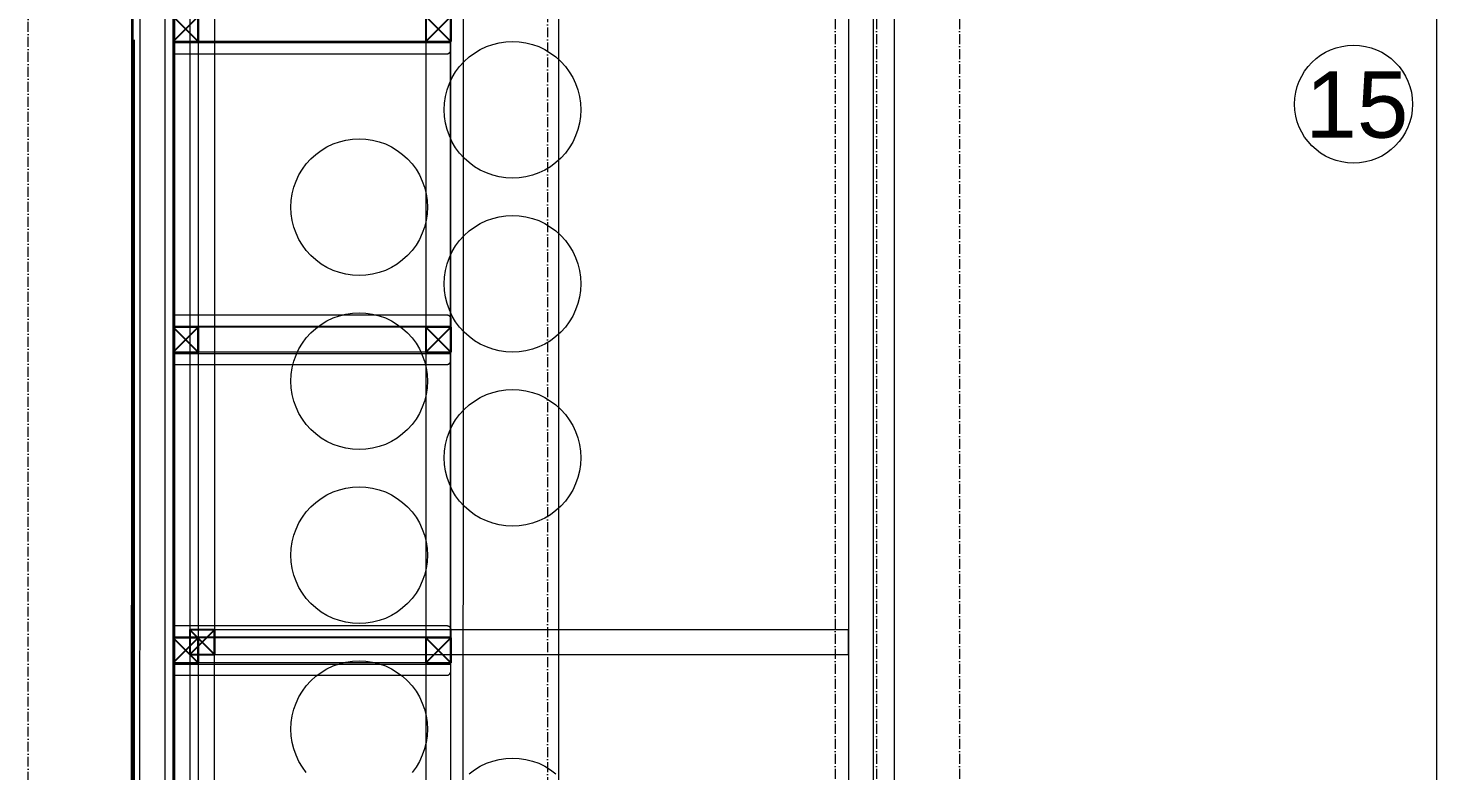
# Model space of a CAD drawing. Header units: millimetres. Extents: x -159872 to 386485, y -250577 to 158966.
# Drawn here: x 156429 to 158129, y 11835 to 12731 of the extents above; entities that cross this region are included whole.
import ezdxf

# ---------------------------------------------------------------- set-up
doc = ezdxf.new("R2010")
doc.units = ezdxf.units.MM
doc.linetypes.add('ACAD_ISO10W100', pattern=[18, 12, -3, 0, -3])
for name, color, linetype, lineweight in [('LDS-equipment-kitchen equipment', 3, 'Continuous', 13), ('LDS-struct-extg-ceiling beams', 252, 'ACAD_ISO10W100', 9), ('LDS-struct-new-ceiling beams', 5, 'ACAD_ISO10W100', 9), ('WS-Fabs', 252, 'Continuous', 13), ('WS-FRAME HIDDEN', 68, 'Continuous', 5)]:
    doc.layers.add(name, color=color, linetype=linetype, lineweight=lineweight)
doc.styles.add('Swiss 721 Light Extended BT', font='')
doc.styles.get('Swiss 721 Light Extended BT').set_extended_font_data('Swiss 721 Light Extended BT')

# ---------------------------------------------------------------- blocks, each defined once
blk = doc.blocks.new('30 X 30 HIDDEN SECTION_3')
at = {"layer": 'WS-FRAME HIDDEN', "color": 7, "lineweight": 25}
blk.add_polyline3d([(0, -30, 0), (-30, -30, 0), (-30, 0, 0), (0, 0, 0), (0, -30, 0)], dxfattribs=at)
at = {"layer": 'WS-FRAME HIDDEN', "color": 7, "lineweight": 25, "transparency": 33554687}
for points in [[(-30, 0, 0), (0, -30, 0)], [(-30, -30, 0), (0, 0, 0)], [(-30, -30, 0), (0, -30, 0)]]:
    blk.add_polyline3d(points, dxfattribs=at)
blk = doc.blocks.new('Group-360')
at = {"layer": 'LDS-equipment-kitchen equipment'}
for points in [[(95880.2, 49972.5, 0), (95880.2, 44072.9, 0)], [(95932.2, 47414.6, 0), (95932.2, 49962.5, 0), (95920.2, 49962.5, 0), (95920.2, 47414.6, 0), (95932.2, 47414.6, 0)], [(95950.2, 49962.5, 0), (95950.2, 44082.8, 0), (95932.2, 44082.8, 0), (95932.2, 49962.5, 0), (95950.2, 49962.5, 0)], [(96800.2, 49972.5, 0), (96800.2, 44072.9, 0)], [(95980.5, 48462.6, 0), (95980.5, 49202.5, 0), (95950.2, 49202.6, 0), (95950.2, 48462.6, 0), (95980.5, 48462.6, 0)], [(96745.2, 49202.5, 0), (96745.2, 47692.5, 0), (96775.2, 47692.5, 0), (96775.2, 49202.5, 0), (96745.2, 49202.5, 0)], [(96339.7, 49172.5, 0), (96347.8, 49172.1, 0), (96355.8, 49171, 0), (96363.7, 49169, 0), (96371.3, 49166.3, 0), (96378.6, 49162.8, 0), (96385.6, 49158.6, 0), (96392.1, 49153.8, 0), (96398.1, 49148.4, 0), (96403.5, 49142.4, 0), (96408.3, 49135.9, 0), (96412.5, 49128.9, 0), (96415.9, 49121.6, 0), (96418.7, 49114, 0), (96420.6, 49106.1, 0), (96421.8, 49098.1, 0), (96422.2, 49090, 0), (96421.8, 49082, 0), (96420.6, 49073.9, 0), (96418.7, 49066.1, 0), (96415.9, 49058.5, 0), (96412.5, 49051.1, 0), (96408.3, 49044.2, 0), (96403.5, 49037.7, 0), (96398.1, 49031.7, 0), (96392.1, 49026.3, 0), (96385.6, 49021.4, 0), (96378.6, 49017.3, 0), (96371.3, 49013.8, 0), (96363.7, 49011.1, 0), (96355.8, 49009.1, 0), (96347.8, 49007.9, 0), (96339.7, 49007.5, 0), (96331.6, 49007.9, 0), (96323.6, 49009.1, 0), (96315.8, 49011.1, 0), (96308.2, 49013.8, 0), (96300.8, 49017.3, 0), (96293.9, 49021.4, 0), (96287.4, 49026.3, 0), (96281.4, 49031.7, 0), (96275.9, 49037.7, 0), (96271.1, 49044.2, 0), (96267, 49051.1, 0), (96263.5, 49058.5, 0), (96260.8, 49066.1, 0), (96258.8, 49073.9, 0), (96257.6, 49082, 0), (96257.2, 49090, 0), (96257.6, 49098.1, 0), (96258.8, 49106.1, 0), (96260.8, 49114, 0), (96263.5, 49121.6, 0), (96267, 49128.9, 0), (96271.1, 49135.9, 0), (96275.9, 49142.4, 0), (96281.4, 49148.4, 0), (96287.4, 49153.8, 0), (96293.9, 49158.6, 0), (96300.8, 49162.8, 0), (96308.2, 49166.3, 0), (96315.8, 49169, 0), (96323.6, 49171, 0), (96331.6, 49172.1, 0), (96339.7, 49172.5, 0)], [(96154.7, 49055, 0), (96162.8, 49054.6, 0), (96170.8, 49053.5, 0), (96178.7, 49051.5, 0), (96186.3, 49048.8, 0), (96193.6, 49045.3, 0), (96200.6, 49041.1, 0), (96207.1, 49036.3, 0), (96213.1, 49030.9, 0), (96218.5, 49024.9, 0), (96223.3, 49018.4, 0), (96227.5, 49011.4, 0), (96230.9, 49004.1, 0), (96233.7, 48996.5, 0), (96235.6, 48988.6, 0), (96236.8, 48980.6, 0), (96237.2, 48972.5, 0), (96236.8, 48964.5, 0), (96235.6, 48956.4, 0), (96233.7, 48948.6, 0), (96230.9, 48941, 0), (96227.5, 48933.6, 0), (96223.3, 48926.7, 0), (96218.5, 48920.2, 0), (96213.1, 48914.2, 0), (96207.1, 48908.8, 0), (96200.6, 48903.9, 0), (96193.6, 48899.8, 0), (96186.3, 48896.3, 0), (96178.7, 48893.6, 0), (96170.8, 48891.6, 0), (96162.8, 48890.4, 0), (96154.7, 48890, 0), (96146.6, 48890.4, 0), (96138.6, 48891.6, 0), (96130.8, 48893.6, 0), (96123.2, 48896.3, 0), (96115.8, 48899.8, 0), (96108.9, 48903.9, 0), (96102.4, 48908.8, 0), (96096.4, 48914.2, 0), (96090.9, 48920.2, 0), (96086.1, 48926.7, 0), (96082, 48933.6, 0), (96078.5, 48941, 0), (96075.8, 48948.6, 0), (96073.8, 48956.4, 0), (96072.6, 48964.5, 0), (96072.2, 48972.5, 0), (96072.6, 48980.6, 0), (96073.8, 48988.6, 0), (96075.8, 48996.5, 0), (96078.5, 49004.1, 0), (96082, 49011.4, 0), (96086.1, 49018.4, 0), (96090.9, 49024.9, 0), (96096.4, 49030.9, 0), (96102.4, 49036.3, 0), (96108.9, 49041.1, 0), (96115.8, 49045.3, 0), (96123.2, 49048.8, 0), (96130.8, 49051.5, 0), (96138.6, 49053.5, 0), (96146.6, 49054.6, 0), (96154.7, 49055, 0)], [(96339.7, 48962.5, 0), (96347.8, 48962.1, 0), (96355.8, 48961, 0), (96363.7, 48959, 0), (96371.3, 48956.3, 0), (96378.6, 48952.8, 0), (96385.6, 48948.6, 0), (96392.1, 48943.8, 0), (96398.1, 48938.4, 0), (96403.5, 48932.4, 0), (96408.3, 48925.9, 0), (96412.5, 48918.9, 0), (96415.9, 48911.6, 0), (96418.7, 48904, 0), (96420.6, 48896.1, 0), (96421.8, 48888.1, 0), (96422.2, 48880, 0), (96421.8, 48872, 0), (96420.6, 48863.9, 0), (96418.7, 48856.1, 0), (96415.9, 48848.5, 0), (96412.5, 48841.1, 0), (96408.3, 48834.2, 0), (96403.5, 48827.7, 0), (96398.1, 48821.7, 0), (96392.1, 48816.3, 0), (96385.6, 48811.4, 0), (96378.6, 48807.3, 0), (96371.3, 48803.8, 0), (96363.7, 48801.1, 0), (96355.8, 48799.1, 0), (96347.8, 48797.9, 0), (96339.7, 48797.5, 0), (96331.6, 48797.9, 0), (96323.6, 48799.1, 0), (96315.8, 48801.1, 0), (96308.2, 48803.8, 0), (96300.8, 48807.3, 0), (96293.9, 48811.4, 0), (96287.4, 48816.3, 0), (96281.4, 48821.7, 0), (96275.9, 48827.7, 0), (96271.1, 48834.2, 0), (96267, 48841.1, 0), (96263.5, 48848.5, 0), (96260.8, 48856.1, 0), (96258.8, 48863.9, 0), (96257.6, 48872, 0), (96257.2, 48880, 0), (96257.6, 48888.1, 0), (96258.8, 48896.1, 0), (96260.8, 48904, 0), (96263.5, 48911.6, 0), (96267, 48918.9, 0), (96271.1, 48925.9, 0), (96275.9, 48932.4, 0), (96281.4, 48938.4, 0), (96287.4, 48943.8, 0), (96293.9, 48948.6, 0), (96300.8, 48952.8, 0), (96308.2, 48956.3, 0), (96315.8, 48959, 0), (96323.6, 48961, 0), (96331.6, 48962.1, 0), (96339.7, 48962.5, 0)], [(96154.7, 48845, 0), (96162.8, 48844.6, 0), (96170.8, 48843.5, 0), (96178.7, 48841.5, 0), (96186.3, 48838.8, 0), (96193.6, 48835.3, 0), (96200.6, 48831.1, 0), (96207.1, 48826.3, 0), (96213.1, 48820.9, 0), (96218.5, 48814.9, 0), (96223.3, 48808.4, 0), (96227.5, 48801.4, 0), (96230.9, 48794.1, 0), (96233.7, 48786.5, 0), (96235.6, 48778.6, 0), (96236.8, 48770.6, 0), (96237.2, 48762.5, 0), (96236.8, 48754.5, 0), (96235.6, 48746.4, 0), (96233.7, 48738.6, 0), (96230.9, 48731, 0), (96227.5, 48723.6, 0), (96223.3, 48716.7, 0), (96218.5, 48710.2, 0), (96213.1, 48704.2, 0), (96207.1, 48698.8, 0), (96200.6, 48693.9, 0), (96193.6, 48689.8, 0), (96186.3, 48686.3, 0), (96178.7, 48683.6, 0), (96170.8, 48681.6, 0), (96162.8, 48680.4, 0), (96154.7, 48680, 0), (96146.6, 48680.4, 0), (96138.6, 48681.6, 0), (96130.8, 48683.6, 0), (96123.2, 48686.3, 0), (96115.8, 48689.8, 0), (96108.9, 48693.9, 0), (96102.4, 48698.8, 0), (96096.4, 48704.2, 0), (96090.9, 48710.2, 0), (96086.1, 48716.7, 0), (96082, 48723.6, 0), (96078.5, 48731, 0), (96075.8, 48738.6, 0), (96073.8, 48746.4, 0), (96072.6, 48754.5, 0), (96072.2, 48762.5, 0), (96072.6, 48770.6, 0), (96073.8, 48778.6, 0), (96075.8, 48786.5, 0), (96078.5, 48794.1, 0), (96082, 48801.4, 0), (96086.1, 48808.4, 0), (96090.9, 48814.9, 0), (96096.4, 48820.9, 0), (96102.4, 48826.3, 0), (96108.9, 48831.1, 0), (96115.8, 48835.3, 0), (96123.2, 48838.8, 0), (96130.8, 48841.5, 0), (96138.6, 48843.5, 0), (96146.6, 48844.6, 0), (96154.7, 48845, 0)], [(96339.7, 48752.5, 0), (96347.8, 48752.1, 0), (96355.8, 48751, 0), (96363.7, 48749, 0), (96371.3, 48746.3, 0), (96378.6, 48742.8, 0), (96385.6, 48738.6, 0), (96392.1, 48733.8, 0), (96398.1, 48728.4, 0), (96403.5, 48722.4, 0), (96408.3, 48715.9, 0), (96412.5, 48708.9, 0), (96415.9, 48701.6, 0), (96418.7, 48694, 0), (96420.6, 48686.1, 0), (96421.8, 48678.1, 0), (96422.2, 48670, 0), (96421.8, 48662, 0), (96420.6, 48653.9, 0), (96418.7, 48646.1, 0), (96415.9, 48638.5, 0), (96412.5, 48631.1, 0), (96408.3, 48624.2, 0), (96403.5, 48617.7, 0), (96398.1, 48611.7, 0), (96392.1, 48606.3, 0), (96385.6, 48601.4, 0), (96378.6, 48597.3, 0), (96371.3, 48593.8, 0), (96363.7, 48591.1, 0), (96355.8, 48589.1, 0), (96347.8, 48587.9, 0), (96339.7, 48587.5, 0), (96331.6, 48587.9, 0), (96323.6, 48589.1, 0), (96315.8, 48591.1, 0), (96308.2, 48593.8, 0), (96300.8, 48597.3, 0), (96293.9, 48601.4, 0), (96287.4, 48606.3, 0), (96281.4, 48611.7, 0), (96275.9, 48617.7, 0), (96271.1, 48624.2, 0), (96267, 48631.1, 0), (96263.5, 48638.5, 0), (96260.8, 48646.1, 0), (96258.8, 48653.9, 0), (96257.6, 48662, 0), (96257.2, 48670, 0), (96257.6, 48678.1, 0), (96258.8, 48686.1, 0), (96260.8, 48694, 0), (96263.5, 48701.6, 0), (96267, 48708.9, 0), (96271.1, 48715.9, 0), (96275.9, 48722.4, 0), (96281.4, 48728.4, 0), (96287.4, 48733.8, 0), (96293.9, 48738.6, 0), (96300.8, 48742.8, 0), (96308.2, 48746.3, 0), (96315.8, 48749, 0), (96323.6, 48751, 0), (96331.6, 48752.1, 0), (96339.7, 48752.5, 0)], [(96154.7, 48635, 0), (96162.8, 48634.6, 0), (96170.8, 48633.5, 0), (96178.7, 48631.5, 0), (96186.3, 48628.8, 0), (96193.6, 48625.3, 0), (96200.6, 48621.1, 0), (96207.1, 48616.3, 0), (96213.1, 48610.9, 0), (96218.5, 48604.9, 0), (96223.3, 48598.4, 0), (96227.5, 48591.4, 0), (96230.9, 48584.1, 0), (96233.7, 48576.5, 0), (96235.6, 48568.6, 0), (96236.8, 48560.6, 0), (96237.2, 48552.5, 0), (96236.8, 48544.5, 0), (96235.6, 48536.4, 0), (96233.7, 48528.6, 0), (96230.9, 48521, 0), (96227.5, 48513.6, 0), (96223.3, 48506.7, 0), (96218.5, 48500.2, 0), (96213.1, 48494.2, 0), (96207.1, 48488.8, 0), (96200.6, 48483.9, 0), (96193.6, 48479.8, 0), (96186.3, 48476.3, 0), (96178.7, 48473.6, 0), (96170.8, 48471.6, 0), (96162.8, 48470.4, 0), (96154.7, 48470, 0), (96146.6, 48470.4, 0), (96138.6, 48471.6, 0), (96130.8, 48473.6, 0), (96123.2, 48476.3, 0), (96115.8, 48479.8, 0), (96108.9, 48483.9, 0), (96102.4, 48488.8, 0), (96096.4, 48494.2, 0), (96090.9, 48500.2, 0), (96086.1, 48506.7, 0), (96082, 48513.6, 0), (96078.5, 48521, 0), (96075.8, 48528.6, 0), (96073.8, 48536.4, 0), (96072.6, 48544.5, 0), (96072.2, 48552.5, 0), (96072.6, 48560.6, 0), (96073.8, 48568.6, 0), (96075.8, 48576.5, 0), (96078.5, 48584.1, 0), (96082, 48591.4, 0), (96086.1, 48598.4, 0), (96090.9, 48604.9, 0), (96096.4, 48610.9, 0), (96102.4, 48616.3, 0), (96108.9, 48621.1, 0), (96115.8, 48625.3, 0), (96123.2, 48628.8, 0), (96130.8, 48631.5, 0), (96138.6, 48633.5, 0), (96146.6, 48634.6, 0), (96154.7, 48635, 0)], [(95980.2, 48462.5, 0), (95980.2, 48432.5, 0), (96745.2, 48432.5, 0), (96745.2, 48462.5, 0), (95980.2, 48462.5, 0)], [(95950.2, 48432.5, 0), (95950.2, 47692.5, 0), (95980.2, 47692.5, 0), (95980.2, 48432.5, 0), (95950.2, 48432.5, 0)], [(96154.7, 48425, 0), (96162.8, 48424.6, 0), (96170.8, 48423.5, 0), (96178.7, 48421.5, 0), (96186.3, 48418.8, 0), (96193.6, 48415.3, 0), (96200.6, 48411.1, 0), (96207.1, 48406.3, 0), (96213.1, 48400.9, 0), (96218.5, 48394.9, 0), (96223.3, 48388.4, 0), (96227.5, 48381.4, 0), (96230.9, 48374.1, 0), (96233.7, 48366.5, 0), (96235.6, 48358.6, 0), (96236.8, 48350.6, 0), (96237.2, 48342.5, 0), (96236.8, 48334.5, 0), (96235.6, 48326.4, 0), (96233.7, 48318.6, 0), (96230.9, 48311, 0), (96227.5, 48303.6, 0), (96223.3, 48296.7, 0), (96218.5, 48290.2, 0)], [(96090.9, 48290.2, 0), (96086.1, 48296.7, 0), (96082, 48303.6, 0), (96078.5, 48311, 0), (96075.8, 48318.6, 0), (96073.8, 48326.4, 0), (96072.6, 48334.5, 0), (96072.2, 48342.5, 0), (96072.6, 48350.6, 0), (96073.8, 48358.6, 0), (96075.8, 48366.5, 0), (96078.5, 48374.1, 0), (96082, 48381.4, 0), (96086.1, 48388.4, 0), (96090.9, 48394.9, 0), (96096.4, 48400.9, 0), (96102.4, 48406.3, 0), (96108.9, 48411.1, 0), (96115.8, 48415.3, 0), (96123.2, 48418.8, 0), (96130.8, 48421.5, 0), (96138.6, 48423.5, 0), (96146.6, 48424.6, 0), (96154.7, 48425, 0)], [(96339.7, 48307.5, 0), (96347.8, 48307.1, 0), (96355.8, 48306, 0), (96363.7, 48304, 0), (96371.3, 48301.3, 0), (96378.6, 48297.8, 0), (96385.6, 48293.6, 0), (96392.1, 48288.8, 0)], [(96287.4, 48288.8, 0), (96293.9, 48293.6, 0), (96300.8, 48297.8, 0), (96308.2, 48301.3, 0), (96315.8, 48304, 0), (96323.6, 48306, 0), (96331.6, 48307.1, 0), (96339.7, 48307.5, 0)]]:
    blk.add_polyline3d(points, dxfattribs=at)
at = {"layer": 'LDS-equipment-kitchen equipment', "xscale": -1, "rotation": 89.9999999946682}
blk.add_blockref('30 X 30 HIDDEN SECTION_3', (95950.2, 48432.5), dxfattribs=at)
blk = doc.blocks.new('A$C7a11c87d')
at = {"layer": 'WS-Fabs', "color": 7, "lineweight": 5, "transparency": 33554687}
for points in [[(-178, 400.8, 0), (5701.7, 400.1, 0)], [(5700.2, 398.6, 0), (-176.5, 399.3, 0)], [(4913.7, 397.1, 0), (-175, 397.8, 0)], [(5701.5, 0, 0), (-178, 0.8, 0)]]:
    blk.add_polyline3d(points, dxfattribs=at)
at = {"layer": 'WS-Fabs', "color": 7, "lineweight": 5}
for points in [[(4161.6, 350.1, 0), (4146.6, 350.1, 0), (4146.6, 20.1, 0), (4146.6, 20, 0), (4146.6, 19.8, 0), (4146.6, 19.7, 0), (4146.6, 19.6, 0), (4146.6, 19.5, 0), (4146.6, 19.4, 0), (4146.7, 19.2, 0), (4146.7, 19.1, 0), (4146.7, 19, 0), (4146.7, 18.9, 0), (4146.8, 18.8, 0), (4146.8, 18.6, 0), (4146.8, 18.5, 0), (4146.9, 18.4, 0), (4146.9, 18.3, 0), (4147, 18.2, 0), (4147, 18.1, 0), (4147.1, 18, 0), (4147.1, 17.8, 0), (4147.2, 17.7, 0), (4147.2, 17.6, 0), (4147.3, 17.5, 0), (4147.4, 17.4, 0), (4147.4, 17.3, 0), (4147.5, 17.2, 0), (4147.6, 17.1, 0), (4147.7, 17, 0), (4147.7, 16.9, 0), (4147.8, 16.8, 0), (4147.9, 16.7, 0), (4148, 16.6, 0), (4148.1, 16.6, 0), (4148.1, 16.5, 0), (4148.2, 16.4, 0), (4148.3, 16.3, 0), (4148.4, 16.2, 0), (4148.5, 16.1, 0), (4148.6, 16.1, 0), (4148.7, 16, 0), (4148.8, 15.9, 0), (4148.9, 15.9, 0), (4149, 15.8, 0), (4149.1, 15.7, 0), (4149.2, 15.7, 0), (4149.3, 15.6, 0), (4149.5, 15.6, 0), (4149.6, 15.5, 0), (4149.7, 15.5, 0), (4149.8, 15.4, 0), (4149.9, 15.4, 0), (4150, 15.3, 0), (4150.1, 15.3, 0), (4150.3, 15.3, 0), (4150.4, 15.2, 0), (4150.5, 15.2, 0), (4150.6, 15.2, 0), (4150.7, 15.2, 0), (4150.9, 15.1, 0), (4151, 15.1, 0), (4151.1, 15.1, 0), (4151.2, 15.1, 0), (4151.3, 15.1, 0), (4151.5, 15.1, 0), (4151.6, 15.1, 0), (4161.6, 15.1, 0), (4161.6, 350.1, 0)], [(4161.6, 350.1, 0), (4146.6, 350.1, 0), (4146.6, 20.1, 0), (4146.6, 20, 0), (4146.6, 19.8, 0), (4146.6, 19.7, 0), (4146.6, 19.6, 0), (4146.6, 19.5, 0), (4146.6, 19.4, 0), (4146.7, 19.2, 0), (4146.7, 19.1, 0), (4146.7, 19, 0), (4146.7, 18.9, 0), (4146.8, 18.8, 0), (4146.8, 18.6, 0), (4146.8, 18.5, 0), (4146.9, 18.4, 0), (4146.9, 18.3, 0), (4147, 18.2, 0), (4147, 18.1, 0), (4147.1, 18, 0), (4147.1, 17.8, 0), (4147.2, 17.7, 0), (4147.2, 17.6, 0), (4147.3, 17.5, 0), (4147.4, 17.4, 0), (4147.4, 17.3, 0), (4147.5, 17.2, 0), (4147.6, 17.1, 0), (4147.7, 17, 0), (4147.7, 16.9, 0), (4147.8, 16.8, 0), (4147.9, 16.7, 0), (4148, 16.6, 0), (4148.1, 16.6, 0), (4148.1, 16.5, 0), (4148.2, 16.4, 0), (4148.3, 16.3, 0), (4148.4, 16.2, 0), (4148.5, 16.1, 0), (4148.6, 16.1, 0), (4148.7, 16, 0), (4148.8, 15.9, 0), (4148.9, 15.9, 0), (4149, 15.8, 0), (4149.1, 15.7, 0), (4149.2, 15.7, 0), (4149.3, 15.6, 0), (4149.5, 15.6, 0), (4149.6, 15.5, 0), (4149.7, 15.5, 0), (4149.8, 15.4, 0), (4149.9, 15.4, 0), (4150, 15.3, 0), (4150.1, 15.3, 0), (4150.3, 15.3, 0), (4150.4, 15.2, 0), (4150.5, 15.2, 0), (4150.6, 15.2, 0), (4150.7, 15.2, 0), (4150.9, 15.1, 0), (4151, 15.1, 0), (4151.1, 15.1, 0), (4151.2, 15.1, 0), (4151.3, 15.1, 0), (4151.5, 15.1, 0), (4151.6, 15.1, 0), (4161.6, 15.1, 0), (4161.6, 350.1, 0)], [(4161.6, 350.1, 0), (4160.1, 350.1, 0), (4160.1, 15.1, 0), (4161.6, 15.1, 0), (4161.6, 350.1, 0)], [(4161.6, 350.1, 0), (4160.1, 350.1, 0), (4160.1, 15.1, 0), (4161.6, 15.1, 0), (4161.6, 350.1, 0)], [(4191.6, 350.1, 0), (4193.1, 350.1, 0), (4193.1, 15.1, 0), (4191.6, 15.1, 0), (4191.6, 350.1, 0)], [(4191.6, 350.1, 0), (4206.6, 350.1, 0), (4206.6, 20.1, 0), (4206.6, 20, 0), (4206.6, 19.8, 0), (4206.6, 19.7, 0), (4206.6, 19.6, 0), (4206.6, 19.5, 0), (4206.5, 19.4, 0), (4206.5, 19.2, 0), (4206.5, 19.1, 0), (4206.5, 19, 0), (4206.4, 18.9, 0), (4206.4, 18.8, 0), (4206.4, 18.6, 0), (4206.3, 18.5, 0), (4206.3, 18.4, 0), (4206.3, 18.3, 0), (4206.2, 18.2, 0), (4206.2, 18.1, 0), (4206.1, 18, 0), (4206.1, 17.8, 0), (4206, 17.7, 0), (4205.9, 17.6, 0), (4205.9, 17.5, 0), (4205.8, 17.4, 0), (4205.8, 17.3, 0), (4205.7, 17.2, 0), (4205.6, 17.1, 0), (4205.5, 17, 0), (4205.5, 16.9, 0), (4205.4, 16.8, 0), (4205.3, 16.7, 0), (4205.2, 16.6, 0), (4205.1, 16.6, 0), (4205, 16.5, 0), (4205, 16.4, 0), (4204.9, 16.3, 0), (4204.8, 16.2, 0), (4204.7, 16.1, 0), (4204.6, 16.1, 0), (4204.5, 16, 0), (4204.4, 15.9, 0), (4204.3, 15.9, 0), (4204.2, 15.8, 0), (4204.1, 15.7, 0), (4204, 15.7, 0), (4203.8, 15.6, 0), (4203.7, 15.6, 0), (4203.6, 15.5, 0), (4203.5, 15.5, 0), (4203.4, 15.4, 0), (4203.3, 15.4, 0), (4203.2, 15.3, 0), (4203, 15.3, 0), (4202.9, 15.3, 0), (4202.8, 15.2, 0), (4202.7, 15.2, 0), (4202.6, 15.2, 0), (4202.4, 15.2, 0), (4202.3, 15.1, 0), (4202.2, 15.1, 0), (4202.1, 15.1, 0), (4202, 15.1, 0), (4201.8, 15.1, 0), (4201.7, 15.1, 0), (4201.6, 15.1, 0), (4191.6, 15.1, 0), (4191.6, 350.1, 0)], [(4191.6, 350.1, 0), (4193.1, 350.1, 0), (4193.1, 15.1, 0), (4191.6, 15.1, 0), (4191.6, 350.1, 0)], [(4191.6, 350.1, 0), (4206.6, 350.1, 0), (4206.6, 20.1, 0), (4206.6, 20, 0), (4206.6, 19.8, 0), (4206.6, 19.7, 0), (4206.6, 19.6, 0), (4206.6, 19.5, 0), (4206.5, 19.4, 0), (4206.5, 19.2, 0), (4206.5, 19.1, 0), (4206.5, 19, 0), (4206.4, 18.9, 0), (4206.4, 18.8, 0), (4206.4, 18.6, 0), (4206.3, 18.5, 0), (4206.3, 18.4, 0), (4206.3, 18.3, 0), (4206.2, 18.2, 0), (4206.2, 18.1, 0), (4206.1, 18, 0), (4206.1, 17.8, 0), (4206, 17.7, 0), (4205.9, 17.6, 0), (4205.9, 17.5, 0), (4205.8, 17.4, 0), (4205.8, 17.3, 0), (4205.7, 17.2, 0), (4205.6, 17.1, 0), (4205.5, 17, 0), (4205.5, 16.9, 0), (4205.4, 16.8, 0), (4205.3, 16.7, 0), (4205.2, 16.6, 0), (4205.1, 16.6, 0), (4205, 16.5, 0), (4205, 16.4, 0), (4204.9, 16.3, 0), (4204.8, 16.2, 0), (4204.7, 16.1, 0), (4204.6, 16.1, 0), (4204.5, 16, 0), (4204.4, 15.9, 0), (4204.3, 15.9, 0), (4204.2, 15.8, 0), (4204.1, 15.7, 0), (4204, 15.7, 0), (4203.8, 15.6, 0), (4203.7, 15.6, 0), (4203.6, 15.5, 0), (4203.5, 15.5, 0), (4203.4, 15.4, 0), (4203.3, 15.4, 0), (4203.2, 15.3, 0), (4203, 15.3, 0), (4202.9, 15.3, 0), (4202.8, 15.2, 0), (4202.7, 15.2, 0), (4202.6, 15.2, 0), (4202.4, 15.2, 0), (4202.3, 15.1, 0), (4202.2, 15.1, 0), (4202.1, 15.1, 0), (4202, 15.1, 0), (4201.8, 15.1, 0), (4201.7, 15.1, 0), (4201.6, 15.1, 0), (4191.6, 15.1, 0), (4191.6, 350.1, 0)], [(4536.6, 350.1, 0), (4521.6, 350.1, 0), (4521.6, 20.1, 0), (4521.6, 19.9, 0), (4521.6, 19.8, 0), (4521.6, 19.7, 0), (4521.6, 19.6, 0), (4521.6, 19.5, 0), (4521.6, 19.3, 0), (4521.7, 19.2, 0), (4521.7, 19.1, 0), (4521.7, 19, 0), (4521.7, 18.9, 0), (4521.8, 18.7, 0), (4521.8, 18.6, 0), (4521.8, 18.5, 0), (4521.9, 18.4, 0), (4521.9, 18.3, 0), (4522, 18.2, 0), (4522, 18, 0), (4522.1, 17.9, 0), (4522.1, 17.8, 0), (4522.2, 17.7, 0), (4522.2, 17.6, 0), (4522.3, 17.5, 0), (4522.4, 17.4, 0), (4522.4, 17.3, 0), (4522.5, 17.2, 0), (4522.6, 17.1, 0), (4522.7, 17, 0), (4522.7, 16.9, 0), (4522.8, 16.8, 0), (4522.9, 16.7, 0), (4523, 16.6, 0), (4523.1, 16.5, 0), (4523.1, 16.4, 0), (4523.2, 16.4, 0), (4523.3, 16.3, 0), (4523.4, 16.2, 0), (4523.5, 16.1, 0), (4523.6, 16.1, 0), (4523.7, 16, 0), (4523.8, 15.9, 0), (4523.9, 15.8, 0), (4524, 15.8, 0), (4524.1, 15.7, 0), (4524.2, 15.7, 0), (4524.3, 15.6, 0), (4524.5, 15.5, 0), (4524.6, 15.5, 0), (4524.7, 15.4, 0), (4524.8, 15.4, 0), (4524.9, 15.4, 0), (4525, 15.3, 0), (4525.1, 15.3, 0), (4525.3, 15.3, 0), (4525.4, 15.2, 0), (4525.5, 15.2, 0), (4525.6, 15.2, 0), (4525.7, 15.1, 0), (4525.9, 15.1, 0), (4526, 15.1, 0), (4526.1, 15.1, 0), (4526.2, 15.1, 0), (4526.3, 15.1, 0), (4526.5, 15.1, 0), (4526.6, 15.1, 0), (4536.6, 15.1, 0), (4536.6, 350.1, 0)], [(4536.6, 350.1, 0), (4521.6, 350.1, 0), (4521.6, 20.1, 0), (4521.6, 19.9, 0), (4521.6, 19.8, 0), (4521.6, 19.7, 0), (4521.6, 19.6, 0), (4521.6, 19.5, 0), (4521.6, 19.3, 0), (4521.7, 19.2, 0), (4521.7, 19.1, 0), (4521.7, 19, 0), (4521.7, 18.9, 0), (4521.8, 18.7, 0), (4521.8, 18.6, 0), (4521.8, 18.5, 0), (4521.9, 18.4, 0), (4521.9, 18.3, 0), (4522, 18.2, 0), (4522, 18, 0), (4522.1, 17.9, 0), (4522.1, 17.8, 0), (4522.2, 17.7, 0), (4522.2, 17.6, 0), (4522.3, 17.5, 0), (4522.4, 17.4, 0), (4522.4, 17.3, 0), (4522.5, 17.2, 0), (4522.6, 17.1, 0), (4522.7, 17, 0), (4522.7, 16.9, 0), (4522.8, 16.8, 0), (4522.9, 16.7, 0), (4523, 16.6, 0), (4523.1, 16.5, 0), (4523.1, 16.4, 0), (4523.2, 16.4, 0), (4523.3, 16.3, 0), (4523.4, 16.2, 0), (4523.5, 16.1, 0), (4523.6, 16.1, 0), (4523.7, 16, 0), (4523.8, 15.9, 0), (4523.9, 15.8, 0), (4524, 15.8, 0), (4524.1, 15.7, 0), (4524.2, 15.7, 0), (4524.3, 15.6, 0), (4524.5, 15.5, 0), (4524.6, 15.5, 0), (4524.7, 15.4, 0), (4524.8, 15.4, 0), (4524.9, 15.4, 0), (4525, 15.3, 0), (4525.1, 15.3, 0), (4525.3, 15.3, 0), (4525.4, 15.2, 0), (4525.5, 15.2, 0), (4525.6, 15.2, 0), (4525.7, 15.1, 0), (4525.9, 15.1, 0), (4526, 15.1, 0), (4526.1, 15.1, 0), (4526.2, 15.1, 0), (4526.3, 15.1, 0), (4526.5, 15.1, 0), (4526.6, 15.1, 0), (4536.6, 15.1, 0), (4536.6, 350.1, 0)], [(4536.6, 350.1, 0), (4535.1, 350.1, 0), (4535.1, 15.1, 0), (4536.6, 15.1, 0), (4536.6, 350.1, 0)], [(4536.6, 350.1, 0), (4535.1, 350.1, 0), (4535.1, 15.1, 0), (4536.6, 15.1, 0), (4536.6, 350.1, 0)], [(4566.6, 350.1, 0), (4568.1, 350.1, 0), (4568.1, 15.1, 0), (4566.6, 15.1, 0), (4566.6, 350.1, 0)], [(4566.6, 350.1, 0), (4581.6, 350.1, 0), (4581.6, 20.1, 0), (4581.6, 19.9, 0), (4581.6, 19.8, 0), (4581.6, 19.7, 0), (4581.6, 19.6, 0), (4581.6, 19.5, 0), (4581.5, 19.3, 0), (4581.5, 19.2, 0), (4581.5, 19.1, 0), (4581.5, 19, 0), (4581.4, 18.9, 0), (4581.4, 18.7, 0), (4581.4, 18.6, 0), (4581.3, 18.5, 0), (4581.3, 18.4, 0), (4581.3, 18.3, 0), (4581.2, 18.2, 0), (4581.2, 18, 0), (4581.1, 17.9, 0), (4581.1, 17.8, 0), (4581, 17.7, 0), (4580.9, 17.6, 0), (4580.9, 17.5, 0), (4580.8, 17.4, 0), (4580.8, 17.3, 0), (4580.7, 17.2, 0), (4580.6, 17.1, 0), (4580.5, 17, 0), (4580.5, 16.9, 0), (4580.4, 16.8, 0), (4580.3, 16.7, 0), (4580.2, 16.6, 0), (4580.1, 16.5, 0), (4580, 16.4, 0), (4580, 16.4, 0), (4579.9, 16.3, 0), (4579.8, 16.2, 0), (4579.7, 16.1, 0), (4579.6, 16, 0), (4579.5, 16, 0), (4579.4, 15.9, 0), (4579.3, 15.8, 0), (4579.2, 15.8, 0), (4579.1, 15.7, 0), (4579, 15.7, 0), (4578.8, 15.6, 0), (4578.7, 15.5, 0), (4578.6, 15.5, 0), (4578.5, 15.4, 0), (4578.4, 15.4, 0), (4578.3, 15.4, 0), (4578.2, 15.3, 0), (4578, 15.3, 0), (4577.9, 15.2, 0), (4577.8, 15.2, 0), (4577.7, 15.2, 0), (4577.6, 15.2, 0), (4577.4, 15.1, 0), (4577.3, 15.1, 0), (4577.2, 15.1, 0), (4577.1, 15.1, 0), (4577, 15.1, 0), (4576.8, 15.1, 0), (4576.7, 15.1, 0), (4576.6, 15.1, 0), (4566.6, 15.1, 0), (4566.6, 350.1, 0)], [(4566.6, 350.1, 0), (4568.1, 350.1, 0), (4568.1, 15.1, 0), (4566.6, 15.1, 0), (4566.6, 350.1, 0)], [(4566.6, 350.1, 0), (4581.6, 350.1, 0), (4581.6, 20.1, 0), (4581.6, 19.9, 0), (4581.6, 19.8, 0), (4581.6, 19.7, 0), (4581.6, 19.6, 0), (4581.6, 19.5, 0), (4581.5, 19.3, 0), (4581.5, 19.2, 0), (4581.5, 19.1, 0), (4581.5, 19, 0), (4581.4, 18.9, 0), (4581.4, 18.7, 0), (4581.4, 18.6, 0), (4581.3, 18.5, 0), (4581.3, 18.4, 0), (4581.3, 18.3, 0), (4581.2, 18.2, 0), (4581.2, 18, 0), (4581.1, 17.9, 0), (4581.1, 17.8, 0), (4581, 17.7, 0), (4580.9, 17.6, 0), (4580.9, 17.5, 0), (4580.8, 17.4, 0), (4580.8, 17.3, 0), (4580.7, 17.2, 0), (4580.6, 17.1, 0), (4580.5, 17, 0), (4580.5, 16.9, 0), (4580.4, 16.8, 0), (4580.3, 16.7, 0), (4580.2, 16.6, 0), (4580.1, 16.5, 0), (4580, 16.4, 0), (4580, 16.4, 0), (4579.9, 16.3, 0), (4579.8, 16.2, 0), (4579.7, 16.1, 0), (4579.6, 16, 0), (4579.5, 16, 0), (4579.4, 15.9, 0), (4579.3, 15.8, 0), (4579.2, 15.8, 0), (4579.1, 15.7, 0), (4579, 15.7, 0), (4578.8, 15.6, 0), (4578.7, 15.5, 0), (4578.6, 15.5, 0), (4578.5, 15.4, 0), (4578.4, 15.4, 0), (4578.3, 15.4, 0), (4578.2, 15.3, 0), (4578, 15.3, 0), (4577.9, 15.2, 0), (4577.8, 15.2, 0), (4577.7, 15.2, 0), (4577.6, 15.2, 0), (4577.4, 15.1, 0), (4577.3, 15.1, 0), (4577.2, 15.1, 0), (4577.1, 15.1, 0), (4577, 15.1, 0), (4576.8, 15.1, 0), (4576.7, 15.1, 0), (4576.6, 15.1, 0), (4566.6, 15.1, 0), (4566.6, 350.1, 0)], [(4911.6, 350, 0), (4896.6, 350, 0), (4896.6, 20, 0), (4896.6, 19.9, 0), (4896.6, 19.8, 0), (4896.6, 19.7, 0), (4896.6, 19.6, 0), (4896.6, 19.4, 0), (4896.6, 19.3, 0), (4896.7, 19.2, 0), (4896.7, 19.1, 0), (4896.7, 19, 0), (4896.7, 18.8, 0), (4896.8, 18.7, 0), (4896.8, 18.6, 0), (4896.8, 18.5, 0), (4896.9, 18.4, 0), (4896.9, 18.2, 0), (4897, 18.1, 0), (4897, 18, 0), (4897.1, 17.9, 0), (4897.1, 17.8, 0), (4897.2, 17.7, 0), (4897.2, 17.6, 0), (4897.3, 17.5, 0), (4897.4, 17.4, 0), (4897.4, 17.3, 0), (4897.5, 17.2, 0), (4897.6, 17.1, 0), (4897.7, 17, 0), (4897.7, 16.9, 0), (4897.8, 16.8, 0), (4897.9, 16.7, 0), (4898, 16.6, 0), (4898.1, 16.5, 0), (4898.1, 16.4, 0), (4898.2, 16.3, 0), (4898.3, 16.3, 0), (4898.4, 16.2, 0), (4898.5, 16.1, 0), (4898.6, 16, 0), (4898.7, 16, 0), (4898.8, 15.9, 0), (4898.9, 15.8, 0), (4899, 15.8, 0), (4899.1, 15.7, 0), (4899.2, 15.6, 0), (4899.3, 15.6, 0), (4899.5, 15.5, 0), (4899.6, 15.5, 0), (4899.7, 15.4, 0), (4899.8, 15.4, 0), (4899.9, 15.3, 0), (4900, 15.3, 0), (4900.1, 15.3, 0), (4900.3, 15.2, 0), (4900.4, 15.2, 0), (4900.5, 15.2, 0), (4900.6, 15.1, 0), (4900.7, 15.1, 0), (4900.9, 15.1, 0), (4901, 15.1, 0), (4901.1, 15.1, 0), (4901.2, 15.1, 0), (4901.3, 15.1, 0), (4901.5, 15, 0), (4901.6, 15, 0), (4911.6, 15, 0), (4911.6, 350, 0)], [(4911.6, 350, 0), (4910.1, 350, 0), (4910.1, 15, 0), (4911.6, 15, 0), (4911.6, 350, 0)]]:
    blk.add_polyline3d(points, dxfattribs=at)
at = {"layer": 'WS-Fabs', "color": 7, "linetype": 'Continuous', "lineweight": 5, "transparency": 33554687}
blk.add_polyline3d([(2661.6, 15.2, 0), (5701.5, 15.5, 0)], dxfattribs=at)
at = {"layer": 'WS-FRAME HIDDEN', "color": 7, "lineweight": 5}
for points in [[(5691.6, 350, 0), (2661.6, 350.2, 0), (2661.6, 390.2, 0), (5691.6, 390, 0), (5691.6, 350, 0)], [(3816.6, 350.1, 0), (4161.6, 350.1, 0), (4161.6, 320.1, 0), (3816.6, 320.1, 0), (3816.6, 350.1, 0)], [(4191.6, 350.1, 0), (4161.6, 350.1, 0), (4161.6, 320.1, 0), (4191.6, 320.1, 0), (4191.6, 350.1, 0)], [(4191.6, 350.1, 0), (4536.6, 350.1, 0), (4536.6, 320.1, 0), (4191.6, 320.1, 0), (4191.6, 350.1, 0)], [(4566.6, 350.1, 0), (4536.6, 350.1, 0), (4536.6, 320.1, 0), (4566.6, 320.1, 0), (4566.6, 350.1, 0)], [(4566.6, 350.1, 0), (4911.6, 350, 0), (4911.6, 320, 0), (4566.6, 320.1, 0), (4566.6, 350.1, 0)], [(3816.6, 15.1, 0), (4161.6, 15.1, 0), (4161.6, 45.1, 0), (3816.6, 45.1, 0), (3816.6, 15.1, 0)], [(4191.6, 15.1, 0), (4161.6, 15.1, 0), (4161.6, 45.1, 0), (4191.6, 45.1, 0), (4191.6, 15.1, 0)], [(4191.6, 15.1, 0), (4536.6, 15.1, 0), (4536.6, 45.1, 0), (4191.6, 45.1, 0), (4191.6, 15.1, 0)], [(4566.6, 15.1, 0), (4536.6, 15.1, 0), (4536.6, 45.1, 0), (4566.6, 45.1, 0), (4566.6, 15.1, 0)], [(4566.6, 15.1, 0), (4911.6, 15, 0), (4911.6, 45, 0), (4566.6, 45.1, 0), (4566.6, 15.1, 0)]]:
    blk.add_polyline3d(points, dxfattribs=at)
at = {"layer": 'WS-FRAME HIDDEN', "color": 7, "extrusion": (0, 0, -1), "rotation": 0.003365612959873085}
for p in [(-4161.6, 350.1), (-4161.6, 350.1), (-4161.6, 350.1), (-4536.6, 350.1), (-4536.6, 350.1), (-4911.6, 350), (-4161.6, 45.1), (-4161.6, 45.1), (-4161.6, 45.1), (-4536.6, 45.1), (-4536.6, 45.1), (-4911.6, 45)]:
    blk.add_blockref('30 X 30 HIDDEN SECTION_3', p, dxfattribs=at)
blk = doc.blocks.new('Group-410')
at = {"layer": 'LDS-equipment-kitchen equipment'}
blk.add_line((97454.4, 51718.5), (97455.2, 46488.1), dxfattribs=at)
blk.add_circle((97354.7, 49096.9), 71.2, dxfattribs=at)
at = {"layer": 'LDS-equipment-kitchen equipment', "rotation": 89.9999999946682}
blk.add_blockref('A$C7a11c87d', (96280.3, 44261), dxfattribs=at)
at = {"layer": 'LDS-equipment-kitchen equipment'}
blk.add_blockref('Group-360', (0, 0), dxfattribs=at)
at = {"layer": 'LDS-equipment-kitchen equipment', "insert": (97358.7, 49095.8), "char_height": 80, "attachment_point": 5, "rotation": 0.0005, "line_spacing_factor": 0.25, "style": 'Swiss 721 Light Extended BT'}
blk.add_mtext('15', dxfattribs=at)

msp = doc.modelspace()

# ---------------------------------------------------------------- linework, layer by layer
at = {"layer": 'LDS-equipment-kitchen equipment', "linetype": 'Continuous'}
msp.add_line((157068.75503, 13515.0229), (157068.75503, 7615.34581), dxfattribs=at)
at = {"layer": 'LDS-struct-extg-ceiling beams'}
for p, q in [((157055.35176, 16732.15228), (157055.35176, 9427.15228)), ((157402.66818, 16724.05329), (157402.66818, 9419.05329)), ((157452.66818, 16724.05329), (157452.66818, 9419.05329)), ((157552.66818, 16724.05329), (157552.66818, 9419.05329))]:
    msp.add_line(p, q, dxfattribs=at)
at = {"layer": 'LDS-struct-new-ceiling beams', "lineweight": 18}
for p, q in [((156428.75505, 7097.61711), (156428.75505, 13515.0229)), ((156553.75505, 7217.61711), (156553.75505, 13515.0229))]:
    msp.add_line(p, q, dxfattribs=at)

# ---------------------------------------------------------------- block references
at = {"layer": 'LDS-equipment-kitchen equipment', "color": 7}
msp.add_blockref('Group-410', (60673.51323, -36457.51522), dxfattribs=at)

doc.saveas('drawing.dxf')
